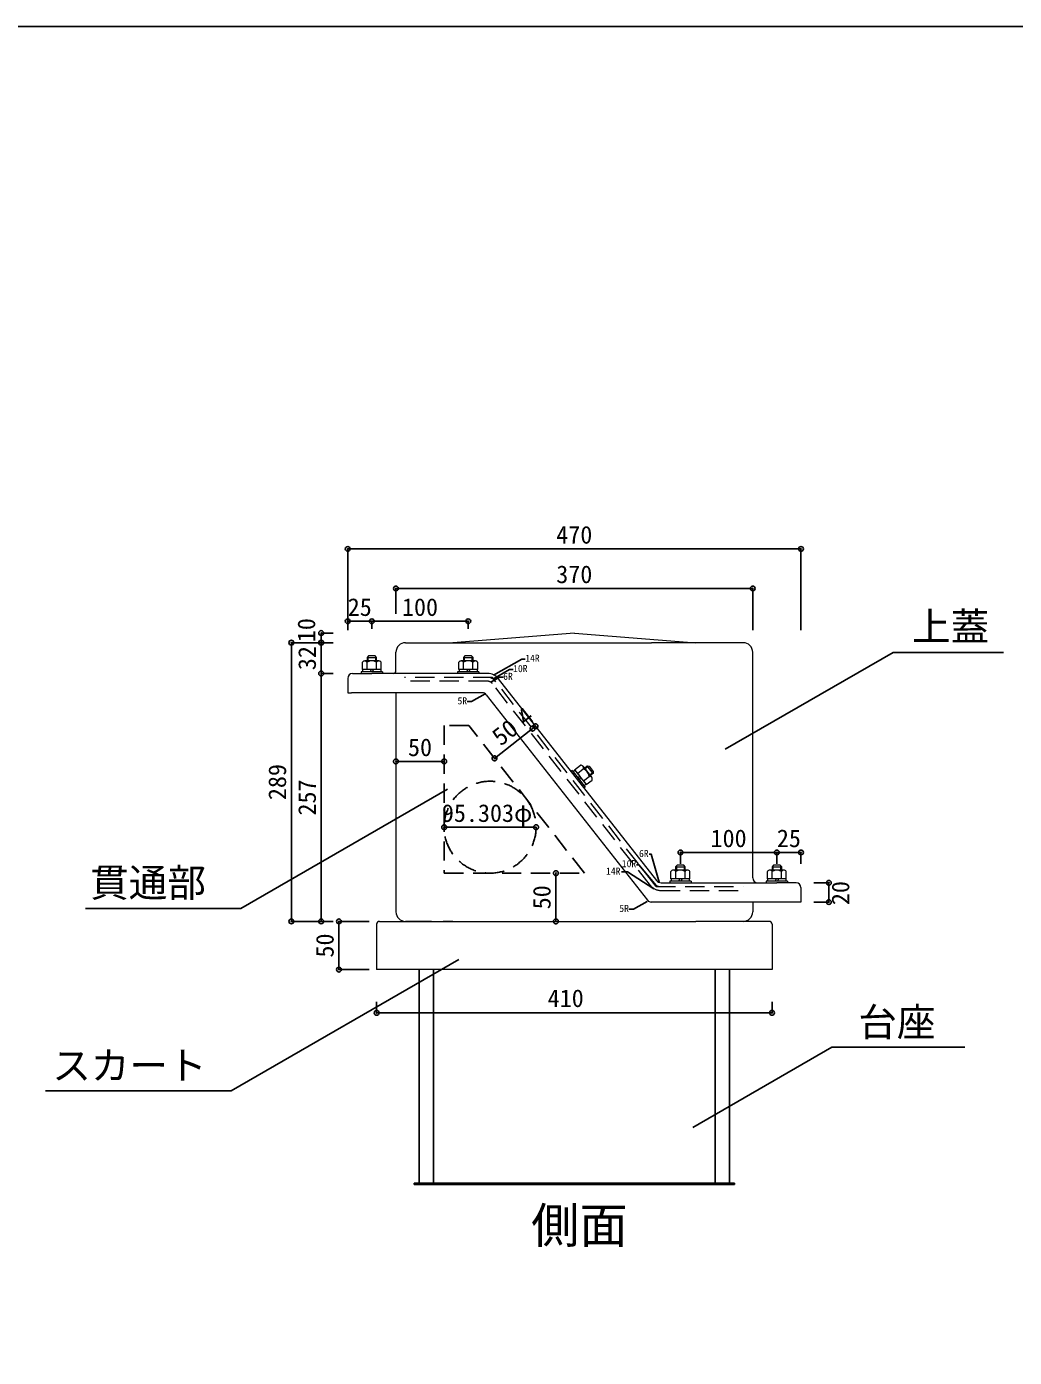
# Model space of a CAD drawing. Units: millimetres at full size, sheet at 1:10; some dimension numbers follow another scale. Extents: x -4488 to 3976, y -1640 to 1120.
# Drawn here: x 1285 to 2310, y -260 to 1120 of the extents above; entities that cross this region are included whole.
import ezdxf
from ezdxf.enums import TextEntityAlignment as Align

# ---------------------------------------------------------------- set-up
doc = ezdxf.new("R2010")
doc.units = ezdxf.units.MM
doc.header["$LTSCALE"] = 10
doc.header["$PDMODE"] = 32
doc.header["$PDSIZE"] = 5
doc.linetypes.add('DASHED2', pattern=[3, 2, -1])
doc.layers.add('0-0_FRP', color=7, linetype='Continuous', lineweight=18)
for name, color, linetype in [('0-1_SUS', 7, 'Continuous'), ('0-3_開口寸法', 3, 'DASHED2'), ('0-8_FRP寸法', 3, 'Continuous'), ('0-F_図面枠', 7, 'Continuous'), ('3-8', 4, 'Continuous')]:
    doc.layers.add(name, color=color, linetype=linetype)
doc.styles.add('ＭＳ ゴシック', font='')
doc.styles.get('ＭＳ ゴシック').set_extended_font_data('MS Gothic')

msp = doc.modelspace()

# ---------------------------------------------------------------- linework, layer by layer
at = {"layer": '0-0_FRP', "color": 4}
for p, q in [((1853.32, 490.93), (1727.32, 480.93)), ((1853.32, 490.93), (1979.32, 480.93)), ((1668.32, 451.93), (1668.32, 470.93)), ((1678.32, 480.93), (1773.32, 480.93)), ((1773.32, 480.93), (1933.32, 480.93)), ((2028.32, 480.93), (1933.32, 480.93)), ((2038.32, 243.93), (2038.32, 470.93)), ((1639.12, 466.43), (1639.12, 463.8)), ((1639.12, 463.8), (1639.12, 462.03)), ((1647.52, 462.03), (1647.52, 466.43)), ((1739.12, 466.43), (1739.12, 463.8)), ((1739.12, 463.8), (1739.12, 462.03)), ((1747.52, 462.03), (1747.52, 466.43)), ((1623.32, 448.93), (1643.32, 448.93)), ((1763.45, 448.93), (1643.32, 448.93)), ((1774.47, 443.56), (1938.47, 234.23)), ((1758.1, 428.93), (1622.32, 428.93)), ((1668.32, 428.93), (1668.32, 243.93)), ((1762.03, 427.01), (1929.03, 213.85)), ((1864.19, 350.28), (1867.66, 353)), ((1959.12, 249.43), (1959.12, 246.8)), ((1967.52, 245.03), (1967.52, 249.43)), ((2059.12, 249.43), (2059.12, 246.8)), ((2067.52, 245.03), (2067.52, 249.43)), ((1668.32, 245.93), (1668.32, 201.93)), ((1959.12, 246.8), (1959.12, 245.03)), ((2038.32, 236.93), (2038.32, 247.93)), ((2059.12, 246.8), (2059.12, 245.03)), ((1943.19, 231.93), (2063.32, 231.93)), ((2083.32, 231.93), (2063.32, 231.93)), ((2088.32, 226.93), (2088.32, 211.93)), ((2088.32, 211.93), (1932.97, 211.93)), ((2038.32, 211.93), (2038.32, 201.93)), ((1648.32, 188.93), (1648.32, 141.93)), ((1651.32, 191.93), (1678.32, 191.93)), ((1658.32, 191.93), (1727.32, 191.93)), ((1727.32, 191.93), (1979.32, 191.93)), ((2055.32, 191.93), (1979.32, 191.93)), ((2058.32, 188.93), (2058.32, 141.93)), ((2058.32, 141.93), (1648.32, 141.93))]:
    msp.add_line(p, q, dxfattribs=at)
at = {"layer": '0-0_FRP'}
for p, q in [((1633.51, 453.03), (1633.51, 460.61)), ((1650.68, 462.03), (1635.96, 462.03)), ((1639.82, 467.13), (1638.32, 465.63)), ((1638.32, 465.63), (1638.32, 462.03)), ((1638.32, 465.63), (1648.32, 465.63)), ((1638.42, 453.03), (1638.42, 460.61)), ((1646.82, 467.13), (1639.82, 467.13)), ((1648.32, 465.63), (1646.82, 467.13)), ((1648.23, 453.03), (1648.23, 460.61)), ((1648.32, 462.03), (1648.32, 465.63)), ((1653.14, 453.03), (1653.14, 460.61)), ((1733.51, 453.03), (1733.51, 460.61)), ((1750.68, 462.03), (1735.96, 462.03)), ((1739.82, 467.13), (1738.32, 465.63)), ((1738.32, 465.63), (1738.32, 462.03)), ((1738.32, 465.63), (1748.32, 465.63)), ((1738.42, 453.03), (1738.42, 460.61)), ((1746.82, 467.13), (1739.82, 467.13)), ((1748.32, 465.63), (1746.82, 467.13)), ((1748.23, 453.03), (1748.23, 460.61)), ((1748.32, 462.03), (1748.32, 465.63)), ((1753.14, 453.03), (1753.14, 460.61)), ((1653.14, 453.03), (1633.51, 453.03)), ((1634.12, 450.53), (1634.12, 453.03)), ((1643.08, 453.03), (1634.39, 453.03)), ((1641.94, 450.53), (1634.39, 450.53)), ((1641.68, 450.53), (1642.82, 453.03)), ((1644.97, 453.03), (1643.83, 450.53)), ((1654.32, 450.53), (1644.09, 450.53)), ((1652.79, 453.03), (1645.23, 453.03)), ((1652.52, 453.03), (1652.52, 450.53)), ((1654.32, 450.53), (1654.32, 448.93)), ((1753.14, 453.03), (1733.51, 453.03)), ((1734.12, 450.53), (1734.12, 453.03)), ((1743.08, 453.03), (1734.39, 453.03)), ((1741.94, 450.53), (1734.39, 450.53)), ((1741.68, 450.53), (1742.82, 453.03)), ((1744.97, 453.03), (1743.83, 450.53)), ((1754.32, 450.53), (1744.09, 450.53)), ((1752.79, 453.03), (1745.23, 453.03)), ((1752.52, 453.03), (1752.52, 450.53)), ((1754.32, 450.53), (1754.32, 448.93)), ((1850.95, 348.54), (1849.69, 347.55)), ((1850.95, 348.54), (1857.26, 340.49)), ((1854.03, 348.67), (1852.06, 347.12)), ((1852.18, 346.97), (1864.51, 331.22)), ((1853.65, 349.15), (1859.62, 353.83)), ((1853.65, 349.15), (1865.75, 333.7)), ((1853.86, 348.87), (1858.52, 342.93)), ((1856.67, 345.29), (1862.64, 349.96)), ((1862.24, 352.77), (1871.32, 341.18)), ((1863.7, 350.91), (1866.54, 353.13)), ((1872.71, 345.26), (1866.54, 353.13)), ((1866.54, 353.13), (1868.64, 352.88)), ((1872.71, 345.26), (1869.87, 343.04)), ((1858.68, 342.72), (1857.42, 340.28)), ((1858.58, 338.8), (1863.24, 332.85)), ((1858.75, 338.59), (1860.01, 341.03)), ((1859.85, 341.23), (1865.21, 334.39)), ((1862.73, 337.56), (1868.7, 342.24)), ((1864.51, 331.22), (1863.26, 330.24)), ((1863.4, 332.64), (1865.37, 334.18)), ((1865.75, 333.7), (1871.72, 338.37)), ((1959.82, 250.13), (1958.32, 248.63)), ((1958.32, 248.63), (1958.32, 245.03)), ((1958.32, 248.63), (1968.32, 248.63)), ((1966.82, 250.13), (1959.82, 250.13)), ((1968.32, 248.63), (1966.82, 250.13)), ((1968.32, 245.03), (1968.32, 248.63)), ((2059.82, 250.13), (2058.32, 248.63)), ((2058.32, 248.63), (2058.32, 245.03)), ((2058.32, 248.63), (2068.32, 248.63)), ((2066.82, 250.13), (2059.82, 250.13)), ((2068.32, 248.63), (2066.82, 250.13)), ((2068.32, 245.03), (2068.32, 248.63)), ((1953.51, 236.03), (1953.51, 243.61)), ((1973.14, 236.03), (1953.51, 236.03)), ((1954.12, 233.53), (1954.12, 236.03)), ((1963.08, 236.03), (1954.39, 236.03)), ((1970.68, 245.03), (1955.96, 245.03)), ((1958.42, 236.03), (1958.42, 243.61)), ((1961.68, 233.53), (1962.82, 236.03)), ((1964.97, 236.03), (1963.83, 233.53)), ((1972.79, 236.03), (1965.23, 236.03)), ((1968.23, 236.03), (1968.23, 243.61)), ((1972.52, 236.03), (1972.52, 233.53)), ((1973.14, 236.03), (1973.14, 243.61)), ((2053.51, 236.03), (2053.51, 243.61)), ((2073.14, 236.03), (2053.51, 236.03)), ((2054.12, 233.53), (2054.12, 236.03)), ((2063.08, 236.03), (2054.39, 236.03)), ((2070.68, 245.03), (2055.96, 245.03)), ((2058.42, 236.03), (2058.42, 243.61)), ((2061.68, 233.53), (2062.82, 236.03)), ((2064.97, 236.03), (2063.83, 233.53)), ((2072.79, 236.03), (2065.23, 236.03)), ((2068.23, 236.03), (2068.23, 243.61)), ((2072.52, 236.03), (2072.52, 233.53)), ((2073.14, 236.03), (2073.14, 243.61)), ((1961.94, 233.53), (1954.39, 233.53)), ((1974.32, 233.53), (1964.09, 233.53)), ((1974.32, 233.53), (1974.32, 231.93)), ((2061.94, 233.53), (2054.39, 233.53)), ((2074.32, 233.53), (2064.09, 233.53)), ((2074.32, 233.53), (2074.32, 231.93))]:
    msp.add_line(p, q, dxfattribs=at)
at = {"layer": '0-0_FRP', "linetype": 'DASHED2'}
for p, q in [((1768.32, 444.93), (1677.35, 444.93)), ((1938.32, 227.93), (1768.32, 444.93)), ((1763.45, 440.93), (1677.97, 440.93)), ((1932.17, 229.29), (1768.18, 438.63)), ((1938.32, 227.93), (2028.45, 227.93)), ((1943.19, 223.93), (2029.08, 223.93))]:
    msp.add_line(p, q, dxfattribs=at)
at = {"layer": '0-0_FRP', "color": 4}
for points in [[(1618.32, 443.93), (1618.32, 428.93), (1622.32, 428.93)], [(1872.84, 346.38), (1870.77, 344.76), (1869.37, 343.67)]]:
    msp.add_lwpolyline(points, dxfattribs=at)
at = {"layer": '0-0_FRP'}
for points in [[(1652.32, 450.53), (1632.32, 450.53), (1632.32, 448.93)], [(1752.32, 450.53), (1732.32, 450.53), (1732.32, 448.93)], [(1868.64, 352.88), (1872.96, 347.37), (1872.71, 345.26)], [(1972.32, 233.53), (1952.32, 233.53), (1952.32, 231.93)], [(2072.32, 233.53), (2052.32, 233.53), (2052.32, 231.93)]]:
    msp.add_lwpolyline(points, dxfattribs=at)
at = {"layer": '0-0_FRP', "color": 4}
for centre, radius, start, end in [((1678.32, 470.93), 10, 90, 180), ((2028.32, 470.93), 10, 0, 90), ((1623.32, 443.93), 5, 90, 180), ((1665.32, 451.93), 3, 270, 0), ((1763.45, 434.93), 14, 38.07551, 90), ((1758.1, 423.93), 5, 38.07551, 90), ((2043.32, 236.93), 5, 180, 270), ((1943.19, 237.93), 6, 218.07551, 270), ((2083.32, 226.93), 5, 0, 90), ((1932.97, 216.93), 5, 218.07551, 270), ((1678.32, 201.93), 10, 180, 270), ((2028.32, 201.93), 10, 270, 0), ((1651.32, 188.93), 3, 90, 180), ((2055.32, 188.93), 3, 0, 90)]:
    msp.add_arc(centre, radius, start, end, dxfattribs=at)
at = {"layer": '0-0_FRP'}
for centre, radius, start, end in [((1635.96, 459.2), 2.83, 29.99985, 149.99985), ((1643.32, 452.82), 9.21, 57.79585, 122.2043), ((1650.68, 459.2), 2.83, 29.99985, 149.99985), ((1735.96, 459.2), 2.83, 29.99985, 149.99985), ((1743.32, 452.82), 9.21, 57.79585, 122.2043), ((1750.68, 459.2), 2.83, 29.99985, 149.99985), ((1860.01, 351.02), 2.83, 338.07566, 98.07566), ((1859.54, 341.3), 9.21, 5.8712, 70.27966), ((1869.09, 339.43), 2.83, 338.07566, 98.07566), ((1955.96, 242.2), 2.83, 29.99985, 149.99985), ((1963.32, 235.82), 9.21, 57.79585, 122.2043), ((1970.68, 242.2), 2.83, 29.99985, 149.99985), ((2055.96, 242.2), 2.83, 29.99985, 149.99985), ((2063.32, 235.82), 9.21, 57.79585, 122.2043), ((2070.68, 242.2), 2.83, 29.99985, 149.99985)]:
    msp.add_arc(centre, radius, start, end, dxfattribs=at)
at = {"layer": '0-0_FRP', "linetype": 'DASHED2'}
for centre, radius, start, end in [((1763.45, 434.93), 10, 38.07551, 90), ((1763.45, 434.93), 6, 38.07551, 90), ((1943.19, 237.93), 14, 218.07551, 270), ((1943.19, 237.93), 10, 218.07551, 270)]:
    msp.add_arc(centre, radius, start, end, dxfattribs=at)
at = {"layer": '0-1_SUS'}
for p, q in [((1692.32, 141.93), (1692.32, -79.57)), ((1707.32, 141.93), (1707.32, -79.57)), ((1999.32, 141.93), (1999.32, -79.57)), ((2014.32, 141.93), (2014.32, -79.57)), ((1687.32, -79.57), (2019.32, -79.57)), ((1687.32, -79.57), (1687.32, -81.07)), ((1687.32, -81.07), (2019.32, -81.07)), ((2019.32, -79.57), (2019.32, -81.07))]:
    msp.add_line(p, q, dxfattribs=at)
at = {"layer": '0-1_SUS', "color": 2}
for q in [(1976.19, -21.96), (2258.23, 61.35)]:
    msp.add_line((2120.48, 61.35), q, dxfattribs=at)
at = {"layer": '0-3_開口寸法', "color": 2}
for p, q in [((1718.32, 394.93), (1718.32, 241.93)), ((1743.98, 394.93), (1718.32, 394.93)), ((1863.84, 241.93), (1743.98, 394.93)), ((1718.32, 241.93), (1863.84, 241.93))]:
    msp.add_line(p, q, dxfattribs=at)
at = {"layer": '0-3_開口寸法', "color": 4, "linetype": 'Continuous'}
for p, q in [((1770.56, 360.99), (1813.07, 394.3)), ((1668.32, 357.8), (1718.32, 357.8)), ((1813.63, 289.58), (1718.32, 289.58)), ((1834.19, 191.93), (1834.19, 241.93))]:
    msp.add_line(p, q, dxfattribs=at)
at = {"layer": '0-3_開口寸法', "color": 2}
msp.add_circle((1765.97, 289.58), 47.65, dxfattribs=at)
at = {"layer": '0-3_開口寸法', "color": 6}
for p in [(1809.92, 391.83), (1813.07, 394.3), (1668.32, 357.8), (1718.32, 357.8), (1770.56, 360.99), (1718.32, 289.58), (1813.63, 289.58), (1834.19, 241.93), (1834.19, 191.93)]:
    msp.add_point(p, dxfattribs=at)
at = {"layer": '0-8_FRP寸法', "color": 4}
for p, q in [((1618.32, 578.17), (2088.32, 578.17)), ((1668.32, 537.2), (2038.32, 537.2)), ((1618.32, 503.18), (1643.32, 503.18)), ((1643.32, 503.18), (1743.32, 503.18)), ((1590.81, 480.93), (1590.81, 490.93)), ((1768.82, 443.25), (1786.06, 453.21)), ((1786.06, 453.21), (1789.86, 453.21)), ((1760.88, 427.88), (1746.84, 419.78)), ((1746.84, 419.78), (1742.16, 419.78)), ((2063.32, 263.42), (1963.32, 263.42)), ((2088.32, 263.42), (2063.32, 263.42)), ((1902.38, 243.25), (1908.36, 243.25)), ((1908.36, 243.25), (1935.81, 225.81)), ((2117.31, 211.93), (2117.31, 231.93)), ((1928.69, 212.65), (1914.65, 204.55)), ((1914.65, 204.55), (1909.97, 204.55)), ((1609.23, 191.93), (1609.23, 141.93)), ((1678.32, 191.93), (1705.32, 191.93)), ((1717.32, 191.93), (1727.32, 191.93)), ((1648.32, 97.08), (2058.32, 97.08)), ((1648.32, 97.08), (2058.32, 97.08))]:
    msp.add_line(p, q, dxfattribs=at)
at = {"layer": '0-8_FRP寸法'}
for p, q in [((1618.32, 578.17), (1618.32, 494.03)), ((2088.32, 578.17), (2088.32, 494.03)), ((1668.32, 537.2), (1668.32, 510.75)), ((2038.32, 537.2), (2038.32, 494.03)), ((1618.32, 503.18), (1618.32, 495.15)), ((1643.32, 503.18), (1643.32, 495.15)), ((1743.32, 503.18), (1743.32, 495.15)), ((1590.81, 490.93), (1603.26, 490.93)), ((1559.89, 480.93), (1590.81, 480.93)), ((1559.89, 480.93), (1589.61, 480.93)), ((1590.81, 480.93), (1603.26, 480.93)), ((1590.81, 448.93), (1603.26, 448.93)), ((1590.81, 448.93), (1603.26, 448.93)), ((1590.81, 448.93), (1603.26, 448.93)), ((1963.32, 263.42), (1963.32, 251.52)), ((2063.32, 263.42), (2063.32, 251.52)), ((2088.32, 263.42), (2088.32, 251.52)), ((2117.31, 231.93), (2101.58, 231.93)), ((2117.31, 211.93), (2101.58, 211.93)), ((1559.89, 191.93), (1590.81, 191.93)), ((1559.89, 191.93), (1589.61, 191.93)), ((1590.81, 191.93), (1603.26, 191.93)), ((1590.81, 191.93), (1603.26, 191.93)), ((1609.23, 191.93), (1640.65, 191.93)), ((1609.23, 191.93), (1640.65, 191.93)), ((1609.23, 141.93), (1640.65, 141.93)), ((1648.32, 97.08), (1648.32, 108.58)), ((1648.32, 97.08), (1648.32, 108.58)), ((2058.32, 97.08), (2058.32, 108.58)), ((2058.32, 97.08), (2058.32, 108.58))]:
    msp.add_line(p, q, dxfattribs=at)
at = {"layer": '0-8_FRP寸法', "color": 2}
for p, q in [((2183.87, 470.92), (2009.68, 370.35)), ((2183.87, 470.92), (2298.45, 470.92)), ((1507.34, 205.19), (1721.69, 328.94)), ((1346.44, 205.19), (1507.34, 205.19)), ((1497.59, 16.25), (1733.61, 152.51)), ((1304.99, 16.25), (1497.59, 16.25))]:
    msp.add_line(p, q, dxfattribs=at)
at = {"layer": '0-8_FRP寸法', "color": 4}
for points in [[(1769.55, 447.09), (1798.84, 463.99), (1802.41, 463.99)], [(1766.62, 439.99), (1775.59, 445.17), (1779.5, 445.17)], [(1917.75, 250.69), (1920.31, 250.69), (1938.12, 229.22)], [(1931.05, 261.55), (1933, 261.55), (1941.17, 232.64)]]:
    msp.add_lwpolyline(points, dxfattribs=at)
at = {"layer": '0-8_FRP寸法', "color": 6}
for p in [(1618.32, 578.17), (2088.32, 578.17), (1668.32, 537.2), (2038.32, 537.2), (1618.32, 503.18), (1643.32, 503.18), (1743.32, 503.18), (1559.89, 480.93), (1590.81, 490.93), (1590.81, 480.93), (1590.81, 448.93), (1963.32, 263.42), (2063.32, 263.42), (2088.32, 263.42), (2117.31, 231.93), (2117.31, 211.93), (1559.89, 191.93), (1590.81, 191.93), (1609.23, 191.93), (1609.23, 141.93), (1648.32, 97.08), (2058.32, 97.08)]:
    msp.add_point(p, dxfattribs=at)
at = {"layer": '0-F_図面枠'}
msp.add_lwpolyline([(3975.83, 1119.79), (-24.17, 1119.79), (-24.17, -1640.21)], dxfattribs=at)
at = {"layer": '3-8'}
for p, q in [((1559.89, 191.93), (1559.89, 480.93)), ((1590.81, 448.93), (1590.81, 480.93)), ((1590.81, 448.93), (1590.81, 191.93))]:
    msp.add_line(p, q, dxfattribs=at)

# ---------------------------------------------------------------- texts
at = {"layer": '0-1_SUS', "color": 2, "style": 'ＭＳ ゴシック'}
msp.add_text('台座', height=29.33, dxfattribs=at).set_placement((2147.79, 64.03), align=Align.BOTTOM_LEFT)
at = {"layer": '0-3_開口寸法', "style": 'ＭＳ ゴシック'}
for s, rotation, p in [('50', 38.076, (1780.4, 368.7)), ('4', 38.076, (1806.58, 389.21)), ('50', 90, (1834.19, 204.43))]:
    msp.add_text(s, height=18.33, rotation=rotation, dxfattribs=at).set_placement(p, align=Align.BOTTOM_LEFT)
for s, p in [('50', (1680.82, 357.8)), ('95.303φ', (1715.97, 289.58))]:
    msp.add_text(s, height=18.33, dxfattribs=at).set_placement(p, align=Align.BOTTOM_LEFT)
at = {"layer": '0-8_FRP寸法', "style": 'ＭＳ ゴシック'}
for s, p in [('470', (1834.57, 578.17)), ('370', (1834.57, 537.2)), ('25', (1618.32, 503.18)), ('100', (1674.57, 503.18)), ('100', (1994.57, 263.42)), ('25', (2063.32, 263.42)), ('410', (1825.66, 97.59))]:
    msp.add_text(s, height=18.33, dxfattribs=at).set_placement(p, align=Align.BOTTOM_LEFT)
at = {"layer": '0-8_FRP寸法', "color": 2, "style": 'ＭＳ ゴシック'}
for s, p in [('上蓋', (2203.48, 474.25)), ('貫通部', (1351.27, 208.62)), ('スカート', (1311.99, 19.04))]:
    msp.add_text(s, height=29.33, dxfattribs=at).set_placement(p, align=Align.BOTTOM_LEFT)
at = {"layer": '0-8_FRP寸法', "style": 'ＭＳ ゴシック'}
for s, p in [('10', (1590.08, 481.46)), ('20', (2143.93, 208.8)), ('50', (1609.23, 154.43))]:
    msp.add_text(s, height=18.33, rotation=90, dxfattribs=at).set_placement(p, align=Align.BOTTOM_LEFT)
at = {"layer": '0-8_FRP寸法', "color": 6, "style": 'ＭＳ ゴシック'}
for s, height, p in [('10R', 7.331, (1789.86, 448.21)), ('14R', 7.331, (1802.41, 458.99)), ('6R', 7.331, (1779.5, 440.17)), ('5R', 7.331, (1732.16, 414.78)), ('6R', 7.331, (1920.4, 256.45)), ('10R', 7.331, (1902.55, 245.92)), ('14R', 7.331, (1886.19, 238.15)), ('5R', 7.331, (1899.97, 199.55)), ('側面', 36.66, (1808.55, -152.57))]:
    msp.add_text(s, height=height, dxfattribs=at).set_placement(p, align=Align.BOTTOM_LEFT)
at = {"layer": '3-8', "color": 3, "style": 'ＭＳ ゴシック'}
for s, p in [('32', (1590.81, 452.43)), ('289', (1559.89, 317.68)), ('257', (1590.81, 301.68))]:
    msp.add_text(s, height=18.33, rotation=90, dxfattribs=at).set_placement(p, align=Align.BOTTOM_LEFT)

doc.saveas('drawing.dxf')
